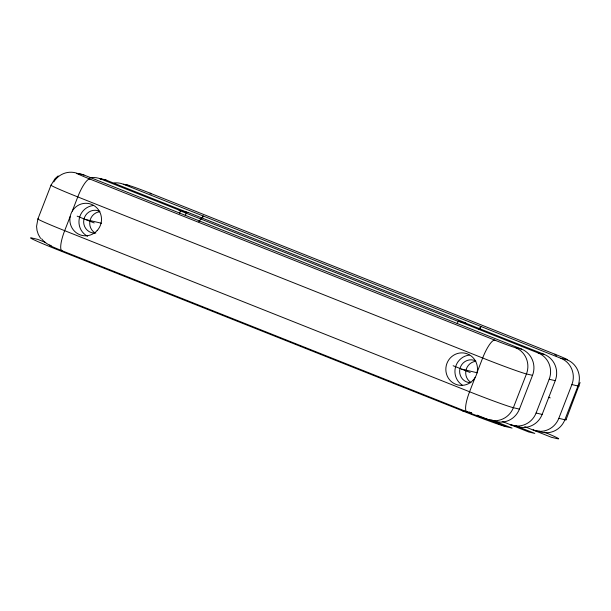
<?xml version="1.0" encoding="UTF-8"?>
<svg xmlns="http://www.w3.org/2000/svg" width="611" height="611" viewBox="0 0 611 611"><rect width="100%" height="100%" fill="white"/><g stroke="black" fill="none" stroke-linecap="round" stroke-linejoin="round"><path stroke-width="0.92" d="M580.091 382.562L566.03 419.803M70.181 216.477L64.674 230.675A20.362 4.888 -68.3 0 0 62.131 250.77L467.025 411.86A18.109 0.634 21.2 0 0 487.639 419.36L493.703 420.78A20.362 19.751 -76.8 0 0 519.426 409.118L532.525 375.353A20.362 19.751 -76.8 0 0 521.511 349.08L83.936 174.99L77.88 173.57A20.362 19.751 -76.8 0 0 53.799 181.91M72.266 211.116L77.773 196.918A20.362 4.888 -68.3 0 1 89.939 179.069L494.834 340.159A18.109 0.634 21.2 0 0 515.455 347.659L521.511 349.08M179.573 213.262L180.566 210.703L100.601 178.893A20.362 19.751 -76.8 0 0 90.016 177.854M185.301 215.538L186.63 212.124L106.658 180.306L100.601 178.893M202.737 217.44L203.287 216.027L198.766 221.762M457.219 323.723L458.212 321.165L538.176 352.975L544.241 354.395A20.362 19.751 -76.8 0 1 555.246 380.676L542.148 414.434A20.362 19.751 -76.8 0 1 516.425 426.096L510.368 424.676A20.362 19.751 -76.8 0 0 536.091 413.013L542.148 414.434M479.834 329.321L480.933 326.48L478.673 329.352M475.083 377.567L469.576 391.766A20.362 4.888 -68.3 0 0 467.025 411.86M477.16 372.198L482.667 358A20.362 4.888 -68.3 0 1 494.834 340.159M536.091 413.013L549.182 379.255A20.362 19.751 -76.8 0 0 538.176 352.975M565.778 419.566A38.478 1.344 21.2 0 1 564.87 419.749A20.362 19.751 -76.8 0 1 539.146 431.412L533.09 429.999A20.362 19.751 -76.8 0 0 558.813 418.336L571.904 384.571A20.362 19.751 -76.8 0 0 560.898 358.298L123.323 184.209A20.362 19.751 -76.8 0 0 114.066 182.972M58.167 175.907L55.089 178.626L50.996 185.186L37.897 218.944L36.576 226.345L37.019 230.431L38.302 234.425L40.578 238.366M123.323 184.209L129.379 185.629A18.109 0.634 21.2 0 1 150.001 193.129L554.895 354.212A18.109 0.634 21.2 0 1 566.955 359.711A20.362 19.751 -76.8 0 1 577.968 385.992L564.87 419.749L558.813 418.336M85.685 219.548L101.479 223.244M560.898 358.298L566.962 359.711M51.202 245.538L50.064 245.271A20.362 19.751 -76.8 0 1 41.609 238.733M532.525 375.353L526.461 373.94A38.478 1.344 21.2 0 1 482.667 358L77.773 196.918A38.478 1.344 21.2 0 1 51.477 185.102M549.182 379.255L555.246 380.676M571.904 384.571L577.968 385.992A38.478 1.344 21.2 0 0 578.877 385.808M461.656 369.128L477.458 372.825M519.426 409.118L513.37 407.697A38.478 1.344 21.2 0 1 469.576 391.766L64.674 230.675A38.478 1.344 21.2 0 1 38.386 218.86M45.733 242.559L37.76 239.382L31.703 237.969A38.478 1.344 21.2 0 0 57.319 249.647L462.214 410.729L471.302 412.86M462.214 410.729A38.478 1.344 21.2 0 0 506.007 426.669L512.071 428.082L491.695 419.978M464.268 322.585L544.241 354.395M548.441 397.203L550.213 397.906M77.162 216.157L94.209 222.939M453.141 365.737L470.18 372.519M524.757 426.684L551.45 437.3L557.515 438.721A38.478 1.344 21.2 0 0 544.661 432.237M514.668 425.401L534.793 433.405L528.729 431.985L502.158 421.414M469.111 411.99L471.745 413.036M477.015 415.129L506.007 426.669M100.028 178.954A20.362 19.751 -76.8 0 1 106.658 180.306M539.131 431.06A18.109 0.634 21.2 0 1 539.146 431.412M554.895 354.212A20.362 4.888 -68.3 0 1 556.155 355.961M150.001 193.129A20.362 4.888 -68.3 0 1 151.039 194.168M124.048 184.346A20.362 19.751 -76.8 0 1 129.379 185.629M76.658 173.631A20.362 19.751 -76.8 0 1 83.936 174.99M87.594 236.266A16.291 15.802 -76.8 0 1 79.224 218.86A16.291 15.802 -76.8 0 1 93.254 205.51M95.843 233.043A11.456 11.113 -76.8 0 1 83.837 219.7A11.456 11.113 -76.8 0 1 99.822 211.421M94.881 232.837A11.456 11.113 -76.8 0 1 99.769 211.727M462.29 385.113A16.291 15.802 -76.8 0 1 455.355 367.7A16.291 15.802 -76.8 0 1 469.233 355.09M470.707 382.692A11.456 11.113 -76.8 0 1 459.93 368.716A11.456 11.113 -76.8 0 1 475.801 360.994M470.86 382.417A11.456 11.113 -76.8 0 1 475.74 361.307M487.647 419.36A20.362 19.751 -76.8 0 0 513.37 407.697L526.461 373.94A20.362 19.751 -76.8 0 0 515.455 347.659M62.131 250.77A18.109 0.634 21.2 0 1 49.804 245.217M89.939 179.069A18.109 0.634 21.2 0 1 77.88 173.577M188.142 212.475L179.054 210.352L456.7 320.806L465.788 322.936L188.142 212.475M97.134 230.614A16.291 15.802 -76.8 0 0 89.42 203.692A16.291 15.802 -76.8 0 0 70.494 224.336A16.291 15.802 -76.8 0 0 97.134 230.614M473.113 380.195A16.291 15.802 -76.8 0 0 465.399 353.273A16.291 15.802 -76.8 0 0 446.473 373.917A16.291 15.802 -76.8 0 0 473.113 380.195"/></g></svg>
